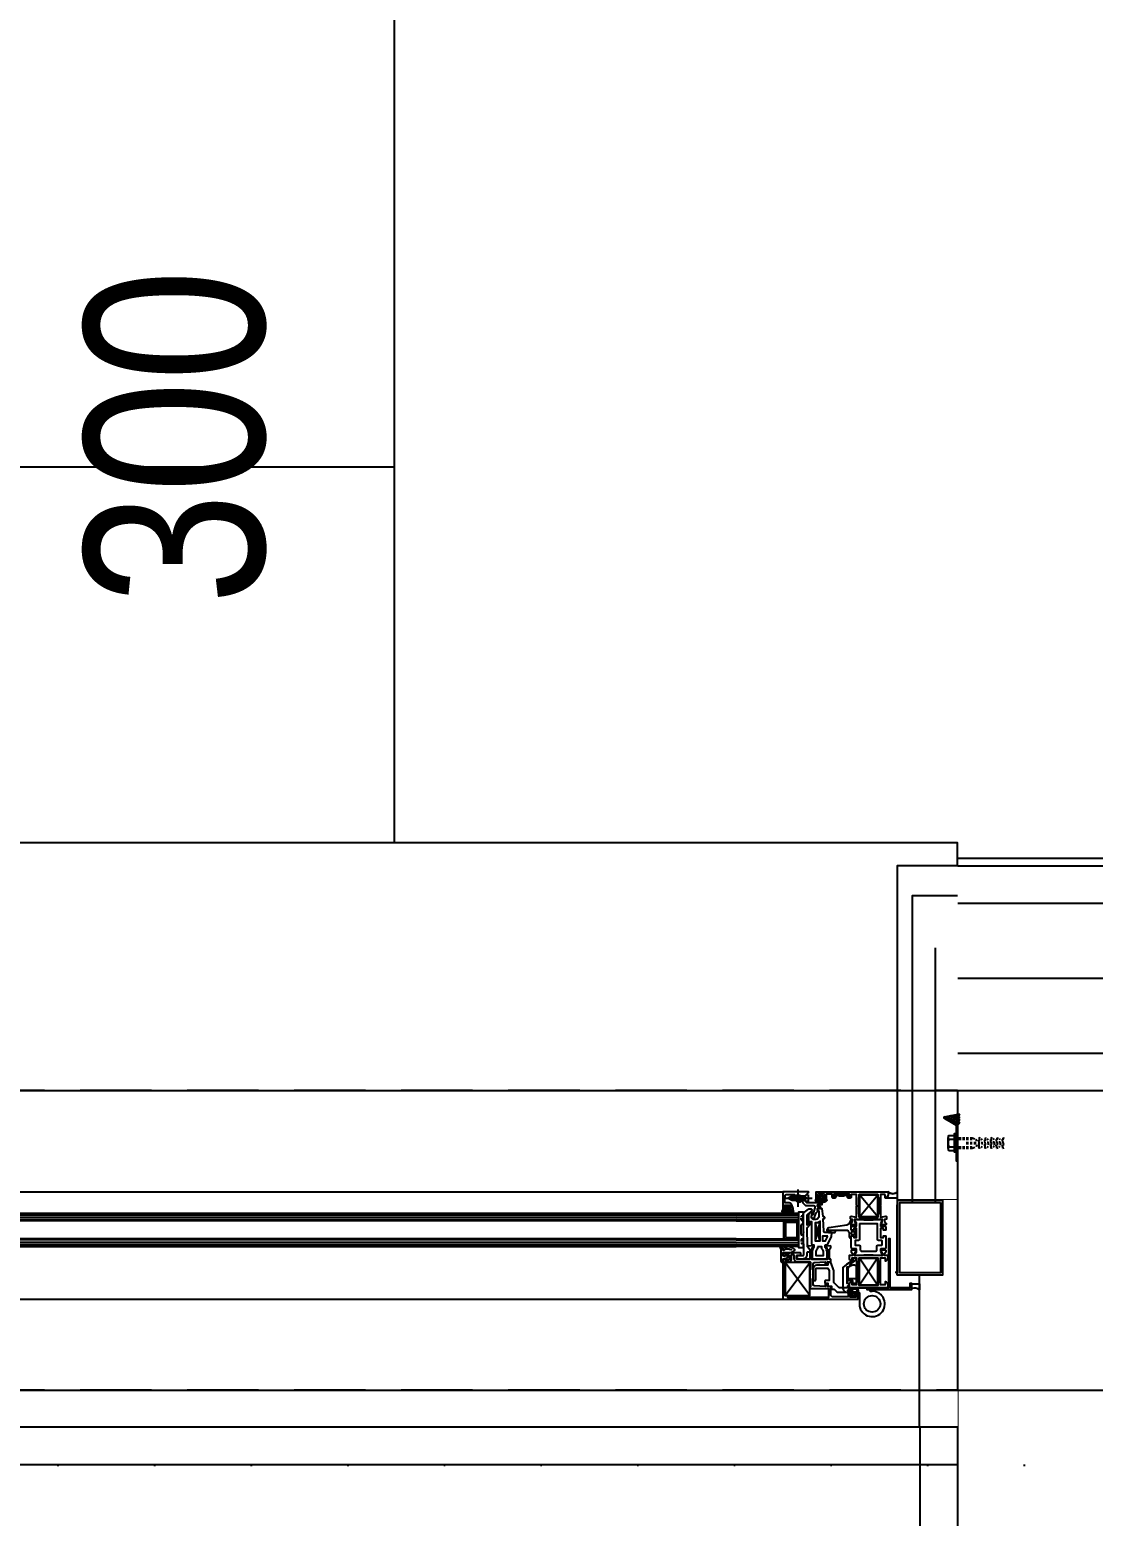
# Model space of a CAD drawing. Header units: inches. Extents: x 21 to 38546, y 13 to 15001.
# Drawn here: x 5509.8 to 5580.8, y 2553.7 to 2652.9 of the extents above; entities that cross this region are included whole.
import ezdxf
from ezdxf.enums import TextEntityAlignment as Align

# ---------------------------------------------------------------- set-up
doc = ezdxf.new("R2010")
doc.units = ezdxf.units.IN
doc.header["$MEASUREMENT"] = 0
doc.set_wipeout_variables(frame=1)
for name, pattern in [('ACANSTGB', [0.354331, 0.15748, -0.03937, 0.03937, -0.03937, 0.03937, -0.03937]), ('AM_ISO08W050', [18, 12, -1.5, 3, -1.5]), ('AM_ISO08W050x2', [9, 6, -0.75, 1.5, -0.75]), ('DOT', [6.35, 0, -6.35]), ('HIDDEN', [9.525, 6.35, -3.175]), ('IMPORT-HIDDEN2', [47.625, 31.75, -15.875])]:
    doc.linetypes.add(name, pattern=pattern)
for name, color, linetype, lineweight in [('Z_MİM_-KM-BEAM-RAY', 8, 'DOT', 25), ('Z_MİM_-KM-GLAZ', 8, 'Continuous', 25), ('Z_MİM_-KM-GLAZ-1', 8, 'Continuous', 25), ('Z_MİM_-KM-GLAZ-CURT', 8, 'Continuous', 25), ('Z_MİM_-KM-GLAZ-IDEN', 8, 'Continuous', 25), ('Z_MİM_-KM-IZO-THERMAL', 8, 'Continuous', 25), ('Z_MİM_-KM-IZO-THERMAL-ROCKWOOL', 8, 'BATTING', 25), ('Z_MİM_-KM-PAINT', 8, 'Continuous', 25), ('Z_MİM_-KM-PATTERN-00', 8, 'Continuous', 25), ('Z_MİM_-KM-PAVEMENT', 8, 'Continuous', 25), ('Z_MİM_-KM-RAY-1', 8, 'IMPORT-HIDDEN2', 25), ('Z_MİM_-KM-STRS', 8, 'Continuous', 25), ('Z_MİM_-KM-WALL', 8, 'Continuous', 25), ('Z_MİM_-KM-WALL-IZO-TERMAL', 8, 'Continuous', 25), ('Z_MİM_-KM-WALL-PL', 8, 'Continuous', 25), ('Z_MİM_-KM-WALL-PLASTER', 8, 'Continuous', 25), ('Z_MİM_1', 8, 'Continuous', 25), ('Z_MİM_Aksesuar', 8, 'Continuous', 25), ('Z_MİM_aksesuar_k', 8, 'Continuous', 25), ('Z_MİM_AM_4N', 8, 'Continuous', 25), ('Z_MİM_AM_7N', 8, 'AM_ISO08W050', 25), ('Z_MİM_AUDIT_D_040619093244-1', 8, 'Continuous', 25), ('Z_MİM_CELIK', 8, 'Continuous', 25), ('Z_MİM_fitiller_k', 8, 'Continuous', 25), ('Z_MİM_hatch_k', 8, 'Continuous', 25), ('Z_MİM_mennteşe_k', 8, 'Continuous', 25), ('Z_MİM_MYM_MEMBRAN_', 8, 'HIDDEN', 25), ('Z_MİM_PROFIL', 8, 'Continuous', 25), ('Z_MİM_yazı_numara_k', 8, 'Continuous', 25)]:
    doc.layers.add(name, color=color, linetype=linetype, lineweight=lineweight)
doc.layers.add('Z_MİM_-KM-WALL-TERMAL-PATTERN', color=8, linetype='BATTING', lineweight=25, plot=False)
doc.styles.add('STYLE1', font='arial.ttf', dxfattribs={"height": 1})
doc.linetypes.add('BATTING', pattern='A,0.00254,-2.54,[134,ltypeshp.shx,S=2.54,R=0,X=-2.54,Y=0],-5.08,[134,ltypeshp.shx,S=2.54,R=180,X=2.54,Y=0],-2.54', length=10.16254)

# ---------------------------------------------------------------- blocks, each defined once
blk = doc.blocks.new('TRETUVAR')
at = {"layer": 'Z_MİM_-KM-PATTERN-00'}
h = blk.add_hatch(dxfattribs=at)
h.set_pattern_fill('AR-B816', color=256, scale=0.3, angle=90)
h.set_pattern_definition([(90, (21322.77, 490.03), (-60.96, 4e-15), []), (180, (21322.77, 490.03), (-60.96, -60.96), [60.96, -60.96])])
h.paths.add_polyline_path([(22632.772, 2700.032), (19252.772, 2700.032), (19252.772, 2750.032), (19097.772, 2750.032), (19097.772, 2610.032), (22542.772, 2610.032), (22542.772, 2080.13), (22697.772, 2080.13), (22697.772, 1460.13), (22542.772, 1460.13), (22542.772, 980.032), (21222.771, 980.032), (21222.771, 590.032), (20152.772, 590.032), (20152.772, 980.032), (19012.772, 980.032), (19012.775, 1635.031), (18722.771, 1635.031), (18722.772, 2610.032), (18807.772, 2610.032), (18807.772, 2750.032), (18632.772, 2750.032), (18632.771, 1545.031), (18922.774, 1545.031), (18922.771, 890.032), (19882.772, 890.032), (19882.772, 665.017), (20022.751, 665.033), (20022.77, 490.032), (21322.771, 490.032), (21322.771, 890.032), (22632.772, 890.032), (22632.772, 1220.13), (22797.772, 1220.13), (22797.772, 2180.13), (22632.772, 2180.13)])
h.paths.add_polyline_path([(19082.772, 2750.032), (18822.772, 2750.032), (18822.772, 2610.032), (19082.772, 2610.032)], flags=16)
at = {"layer": 'Z_MİM_-KM-PAVEMENT'}
blk.add_lwpolyline([(22542.772, 1460.13), (22542.772, 980.032), (21222.771, 980.032), (21222.771, 590.032), (20152.772, 590.032), (20152.772, 980.032), (19012.772, 980.032), (19012.775, 1635.031), (18722.771, 1635.031), (18722.772, 2610.032), (22542.772, 2610.032), (22542.772, 2080.13), (22697.772, 2080.13), (22697.772, 1460.13)], close=True, dxfattribs=at)
blk = doc.blocks.new('*U206')
at = {"layer": 'Z_MİM_AUDIT_D_040619093244-1'}
for points in [[(115.581, -3.175), (115.731, -3.175)], [(115.581, -3.275), (115.731, -3.275)], [(115.581, -3.5), (115.731, -3.5)], [(115.581, -3.55), (115.731, -3.55)], [(115.581, -3.775), (115.731, -3.775)], [(115.581, -3.875), (115.731, -3.875)], [(115.831, -3.175), (115.981, -3.175)], [(115.831, -3.275), (115.981, -3.275)], [(115.831, -3.5), (115.981, -3.5)], [(115.831, -3.55), (115.981, -3.55)], [(115.831, -3.775), (115.981, -3.775)], [(115.831, -3.875), (115.981, -3.875)], [(115.981, -3.175), (116.158, -3.246)], [(115.981, -3.875), (116.158, -3.804)], [(116.081, -3.5), (116.231, -3.5)], [(116.081, -3.55), (116.231, -3.55)], [(116.281, -3.4), (116.231, -3.275)], [(116.281, -3.65), (116.231, -3.775)], [(116.506, -3.2), (116.431, -3.175), (116.431, -3.394), (116.356, -3.397)], [(116.506, -3.85), (116.431, -3.875), (116.431, -3.656), (116.356, -3.653)], [(116.371, -3.494), (116.47, -3.49)], [(116.392, -3.557), (116.493, -3.561)], [(116.42, -3.492), (116.443, -3.559)], [(116.568, -3.487), (116.667, -3.483)], [(116.581, -3.225), (116.631, -3.313)], [(116.581, -3.825), (116.631, -3.738)], [(116.594, -3.564), (116.696, -3.568)], [(116.618, -3.485), (116.645, -3.566)], [(116.831, -3.377), (116.752, -3.38)], [(116.906, -3.85), (116.831, -3.875), (116.831, -3.673), (116.752, -3.67)], [(116.765, -3.479), (116.864, -3.476)], [(116.797, -3.572), (116.898, -3.576)], [(116.815, -3.477), (116.848, -3.574)], [(116.831, -3.175), (116.906, -3.2)], [(116.831, -3.175), (116.831, -3.377)], [(116.964, -3.472), (117.062, -3.468)], [(116.981, -3.225), (117.031, -3.313)], [(116.981, -3.825), (117.031, -3.738)], [(116.999, -3.579), (117.101, -3.583)], [(117.013, -3.47), (117.05, -3.581)], [(117.306, -3.2), (117.231, -3.175), (117.231, -3.36), (117.147, -3.363)], [(117.306, -3.85), (117.231, -3.875), (117.231, -3.69), (117.147, -3.687)], [(117.161, -3.465), (117.26, -3.461)], [(117.202, -3.587), (117.303, -3.591)], [(117.211, -3.463), (117.253, -3.589)], [(117.359, -3.457), (117.457, -3.454)], [(117.431, -3.313), (117.381, -3.225)], [(117.431, -3.738), (117.381, -3.825)], [(117.404, -3.594), (117.506, -3.598)], [(117.408, -3.456), (117.455, -3.596)], [(117.631, -3.343), (117.542, -3.347)], [(117.631, -3.707), (117.542, -3.703)], [(117.556, -3.45), (117.655, -3.446)], [(117.606, -3.448), (117.658, -3.604)], [(117.607, -3.602), (117.708, -3.606)], [(117.631, -3.175), (117.706, -3.2)], [(117.631, -3.175), (117.631, -3.343)], [(117.631, -3.875), (117.631, -3.707)], [(117.631, -3.875), (117.706, -3.85)], [(117.754, -3.443), (117.853, -3.439)], [(117.781, -3.225), (117.831, -3.313)], [(117.781, -3.825), (117.831, -3.738)], [(117.803, -3.441), (117.86, -3.611)], [(117.809, -3.609), (117.911, -3.613)], [(118.031, -3.326), (117.937, -3.33)], [(118.031, -3.724), (117.937, -3.72)], [(117.951, -3.435), (118.05, -3.432)], [(118.001, -3.434), (118.063, -3.619)], [(118.012, -3.617), (118.113, -3.621)], [(118.031, -3.175), (118.031, -3.326)], [(118.031, -3.175), (118.106, -3.2)], [(118.031, -3.875), (118.031, -3.724)], [(118.031, -3.875), (118.106, -3.85)]]:
    blk.add_lwpolyline(points, dxfattribs=at)
at = {"layer": 'Z_MİM_-KM-GLAZ-IDEN', "color": 7, "linetype": 'Continuous', "ltscale": 2, "style": 'STYLE1', "width": 0.8}
blk.add_text('300', height=12, rotation=90, dxfattribs=at).set_placement((68.714, 43.588), align=Align.CENTER)
blk.add_wipeout([(-15, 16.5), (115, 16.5), (115, -25), (-15, -25)])
at = {"layer": 'Z_MİM_Aksesuar'}
h = blk.add_hatch(dxfattribs=at)
h.set_pattern_fill('ANSI37', color=256, angle=360, style=0)
h.set_pattern_definition([(315, (-221.59067, -29.11996), (-0.088388348, -0.088388348), []), (225, (-221.59067, -29.11996), (-0.088388348, 0.088388348), [])])
h.paths.add_polyline_path([(114.134, -1.77), (115, -2.27), (115.152, -2.27), (115.152, -1.578)])
at = {"layer": 'Z_MİM_PROFIL'}
h = blk.add_hatch(dxfattribs=at)
h.set_pattern_fill('ANSI37', color=256, scale=0.2, angle=180, style=0)
h.set_pattern_definition([(135, (-2571.23092, -9711.436882), (0.01767766953, 0.01767766953), []), (45, (-2571.23092, -9711.436882), (0.01767766953, -0.01767766953), [])])
h.paths.add_polyline_path([(115, -2.27), (114.134, -1.77), (114.084, -1.856), (114.9, -2.328), (114.9, -4.719), (115, -4.719)])
at = {"layer": 'Z_MİM_yazı_numara_k'}
h = blk.add_hatch(dxfattribs=at)
h.set_pattern_fill('LINE', color=256, scale=0.0375, angle=225, style=0)
h.set_pattern_definition([(225, (27.935894, -4.7030263), (0.00331456304, -0.00331456304), [])])
edge = h.paths.add_edge_path()
edge.add_arc((103.387, -7.761), 0.0271, 0, 360)
h = blk.add_hatch(dxfattribs=at)
h.set_pattern_fill('LINE', color=256, scale=0.0375, angle=225, style=0)
h.set_pattern_definition([(225, (32.228905, -3.975557), (0.00331456304, -0.00331456304), [])])
edge = h.paths.add_edge_path()
edge.add_arc((107.68, -7.034), 0.0271, 0, 360)
h = blk.add_hatch(dxfattribs=at)
h.set_pattern_fill('LINE', color=256, scale=0.0375, angle=225, style=0)
h.set_pattern_definition([(225, (30.215724, -6.508092), (0.00331456304, -0.00331456304), [])])
edge = h.paths.add_edge_path()
edge.add_arc((105.667, -9.566), 0.0271, 0, 360)
for p, q in [((103.951, -7.069), (103.691, -7.214)), ((103.951, -7.359), (103.691, -7.214)), ((104.821, -7.069), (103.951, -7.069)), ((104.821, -7.359), (103.951, -7.359)), ((104.203, -7.189), (104.203, -7.24)), ((104.203, -7.189), (104.338, -7.189)), ((104.203, -7.24), (104.338, -7.24)), ((104.338, -7.054), (104.389, -7.054)), ((104.338, -7.189), (104.338, -7.054)), ((104.338, -7.374), (104.338, -7.24)), ((104.338, -7.374), (104.389, -7.374)), ((104.389, -7.189), (104.389, -7.054)), ((104.389, -7.189), (104.523, -7.189)), ((104.389, -7.24), (104.523, -7.24)), ((104.389, -7.374), (104.389, -7.24)), ((104.523, -7.189), (104.523, -7.24)), ((104.821, -7.069), (104.901, -6.989)), ((104.821, -7.069), (104.821, -7.359)), ((104.821, -7.359), (104.901, -7.439)), ((105.021, -6.989), (104.901, -6.989)), ((105.021, -7.439), (104.901, -7.439)), ((104.937, -7.214), (105.021, -7.189)), ((104.937, -7.214), (105.021, -7.24)), ((105.021, -6.989), (105.021, -7.439)), ((104.551, -9.614), (104.551, -9.014)), ((104.701, -8.964), (104.601, -8.964)), ((104.701, -9.664), (104.601, -9.664))]:
    blk.add_line(p, q)
at = {"linetype": 'ACANSTGB', "ltscale": 0.01}
for p, q in [((104.551, -8.629), (104.551, -8.449)), ((104.701, -8.399), (104.601, -8.399)), ((104.701, -8.679), (104.601, -8.679)), ((104.551, -9.999), (104.551, -10.179)), ((104.701, -9.949), (104.601, -9.949)), ((104.701, -10.229), (104.601, -10.229))]:
    blk.add_line(p, q, dxfattribs=at)
for points in [[(107.408, -6.979), (107.458, -6.939), (107.558, -6.939), (107.608, -6.979), (107.758, -6.979), (107.758, -7.079), (107.608, -7.079), (107.558, -7.039), (107.458, -7.039), (107.408, -7.079), (107.108, -7.079), (107.058, -7.039), (106.958, -7.039), (106.908, -7.079), (106.758, -7.079), (106.758, -6.979), (106.908, -6.979), (106.958, -6.939), (107.058, -6.939), (107.108, -6.979)], [(108.428, -7.154), (108.398, -7.154), (108.398, -8.274), (108.428, -8.274), (108.428, -8.474), (109.058, -8.474), (109.688, -8.474), (109.688, -8.274), (109.718, -8.274), (109.718, -7.154), (109.688, -7.154), (109.688, -6.954), (109.058, -6.954), (108.428, -6.954)]]:
    blk.add_lwpolyline(points, close=True)
for points in [[(110.352, -6.79, -0.198912), (110.358, -6.804), (110.358, -6.986, -0.342804), (110.207, -7.179), (110.997, -7.179), (110.997, -6.777, -0.384351)], [(108.188, -11.034, -0.414214), (108.148, -10.994), (108.148, -10.966, -0.131652), (108.152, -10.951), (108.207, -10.854), (108.242, -10.795, 0.131652), (108.258, -10.735), (108.258, -10.614, 0.414214), (108.238, -10.594), (108.008, -10.594, -0.414214), (107.908, -10.494), (107.908, -9.75, -0.236068), (107.928, -9.714), (108.048, -9.714, -0.414214), (108.068, -9.734), (108.068, -9.834), (108.258, -9.834), (108.258, -9.534), (108.258, -9.234), (108.068, -9.234), (108.068, -9.334, -0.414214), (108.048, -9.354), (107.928, -9.354, -0.414214), (107.908, -9.334), (107.908, -9.174, -0.414214), (108.008, -9.074), (108.238, -9.074, 0.414214), (108.258, -9.054), (108.258, -8.934, 0.131652), (108.242, -8.874), (108.207, -8.814), (108.152, -8.718, -0.131652), (108.148, -8.703), (108.148, -8.674, -0.414214), (108.188, -8.634), (108.728, -8.634), (108.758, -8.664), (109.358, -8.664), (109.388, -8.634), (109.928, -8.634, -0.414214), (109.968, -8.674), (109.968, -8.703, -0.131652), (109.964, -8.718), (109.908, -8.814), (109.874, -8.874, 0.131652), (109.858, -8.934), (109.858, -9.054, 0.414214), (109.878, -9.074), (110.108, -9.074, -0.414214), (110.208, -9.174), (110.208, -9.334, -0.414214), (110.188, -9.354), (110.068, -9.354, -0.414214), (110.048, -9.334), (110.048, -9.234), (109.858, -9.234), (109.858, -9.534), (109.858, -9.834), (110.048, -9.834), (110.048, -9.734, -0.414214), (110.068, -9.714), (110.188, -9.714, -0.236068), (110.208, -9.75), (110.208, -10.494, -0.414214), (110.108, -10.594), (109.878, -10.594, 0.414214), (109.858, -10.614), (109.858, -10.735, 0.131652), (109.874, -10.795), (109.908, -10.854), (109.964, -10.951, -0.131652), (109.968, -10.966), (109.968, -10.994, -0.414214), (109.928, -11.034), (109.388, -11.034), (109.358, -11.004), (108.758, -11.004), (108.728, -11.034)], [(108.408, -10.344, -0.414214), (108.508, -10.444), (108.508, -10.654, 0.414214), (108.608, -10.754), (109.508, -10.754, 0.414214), (109.608, -10.654), (109.608, -10.444, -0.414214), (109.708, -10.344), (109.938, -10.344, 0.414214), (109.958, -10.324), (109.958, -10.054, 0.414214), (109.938, -10.034), (109.758, -10.034, -0.414214), (109.658, -9.934), (109.658, -8.934, 0.414214), (109.638, -8.914), (108.478, -8.914, 0.414214), (108.458, -8.934), (108.458, -9.934, -0.414214), (108.358, -10.034), (108.178, -10.034, 0.414214), (108.158, -10.054), (108.158, -10.324, 0.414214), (108.178, -10.344)]]:
    blk.add_lwpolyline(points, format="xyb", close=True)
for points in [[(110.164, -7.179), (110.997, -7.179)], [(104.701, -9.664), (104.701, -10.514), (104.401, -10.514), (104.401, -8.114), (104.701, -8.114), (104.701, -8.964)], [(111.946, -12.929), (112.455, -12.929)], [(111.946, -13.235), (111.946, -12.929)]]:
    blk.add_lwpolyline(points)
blk.add_lwpolyline([(111.946, -12.929), (112.455, -12.929), (112.455, -13.331, 0.291534), (111.946, -13.235, 0.291534)], format="xyb")
blk.add_circle((104.363, -7.214), 0.225)
for centre, radius, start, end in [((110.667, -6.426), 0.482, 229.08382, 313.63903), ((104.601, -9.014), 0.05, 90, 180), ((104.601, -9.614), 0.05, 180, 270), ((112.125, -13.683), 0.482, 46.36097, 111.83185)]:
    blk.add_arc(centre, radius, start, end)
for centre, start, end in [((104.601, -8.449), 90, 180), ((104.601, -8.629), 180, 270), ((104.601, -9.999), 90, 180), ((104.601, -10.179), 180, 270)]:
    blk.add_arc(centre, 0.05, start, end, dxfattribs=at)
at = {"layer": 'Z_MİM_-KM-GLAZ-1'}
for p, q in [((-3.356, -6.784), (103.428, -6.784)), ((-3.428, -13.954), (103.428, -13.954))]:
    blk.add_line(p, q, dxfattribs=at)
at = {"layer": 'Z_MİM_-KM-GLAZ-CURT'}
for points in [[(115, 15), (115, 16.5), (-15, 16.5), (-15, 15)], [(115, -22.5), (115, -25), (-15, -25), (-15, -22.5)]]:
    blk.add_lwpolyline(points, dxfattribs=at)
at = {"layer": 'Z_MİM_-KM-RAY-1', "ltscale": 0.15}
for points in [[(-15, 0), (115, 0)], [(-15, -20), (115, -20)]]:
    blk.add_lwpolyline(points, dxfattribs=at)
at = {"layer": 'Z_MİM_-KM-WALL'}
blk.add_lwpolyline([(115, 0), (115, -20)], dxfattribs=at)
at = {"layer": 'Z_MİM_-KM-WALL-IZO-TERMAL', "ltscale": 1.5}
blk.add_lwpolyline([(112, -7.5), (112, 13), (115, 13)], dxfattribs=at)
at = {"layer": 'Z_MİM_-KM-WALL-PLASTER', "ltscale": 1.5}
for points in [[(111, -7.5), (111, 15), (115, 15)], [(115, -22.5), (112.458, -22.5), (112.458, -12.35)]]:
    blk.add_lwpolyline(points, dxfattribs=at)
at = {"layer": 'Z_MİM_-KM-WALL-TERMAL-PATTERN', "ltscale": 0.13}
blk.add_line((113.5, 9.5), (113.5, -7.5), dxfattribs=at)
at = {"layer": 'Z_MİM_1'}
for p, q in [((110.352, -12.873), (110.385, -12.851)), ((110.952, -12.169), (110.823, -12.169))]:
    blk.add_line(p, q, dxfattribs=at)
at = {"layer": 'Z_MİM_Aksesuar'}
blk.add_line((114.134, -1.77), (115.152, -1.578), dxfattribs=at)
at = {"layer": 'Z_MİM_aksesuar_k'}
for p, q in [((108.448, -8.454), (109.668, -6.974)), ((109.668, -8.454), (108.448, -6.974)), ((109.668, -8.454), (108.448, -6.974)), ((108.448, -8.454), (109.668, -6.974)), ((100.228, -8.224), (-4.401, -8.224)), ((-4.401, -8.224), (100.228, -8.224)), ((100.228, -8.333), (-4.401, -8.333)), ((100.228, -8.491), (-4.401, -8.491)), ((100.228, -8.65), (-4.401, -8.65)), ((100.228, -8.709), (-4.401, -8.709)), ((100.228, -8.724), (-4.401, -8.724)), ((100.228, -8.224), (104.401, -8.224)), ((104.401, -8.224), (100.228, -8.224)), ((100.228, -8.333), (104.401, -8.333)), ((100.228, -8.491), (104.401, -8.491)), ((100.228, -8.65), (104.401, -8.65)), ((100.228, -8.709), (104.401, -8.709)), ((100.228, -8.724), (104.401, -8.724)), ((103.405, -9.924), (103.405, -8.724)), ((104.401, -10.424), (104.401, -8.224)), ((105.808, -10.054), (105.508, -8.854)), ((105.508, -10.054), (105.808, -8.854)), ((100.228, -9.924), (-4.401, -9.924)), ((100.228, -9.94), (-4.401, -9.94)), ((100.228, -9.999), (-4.401, -9.999)), ((100.228, -10.157), (-4.401, -10.157)), ((100.228, -10.316), (-4.401, -10.316)), ((-4.401, -10.424), (100.228, -10.424)), ((100.228, -9.924), (104.401, -9.924)), ((100.228, -9.94), (104.401, -9.94)), ((100.228, -9.999), (104.401, -9.999)), ((100.228, -10.157), (104.401, -10.157)), ((100.228, -10.316), (104.401, -10.316)), ((104.401, -10.424), (100.228, -10.424)), ((105.132, -13.701), (103.502, -11.501)), ((103.502, -13.701), (105.132, -11.501)), ((109.658, -11.214), (108.458, -13.014)), ((109.658, -13.014), (108.458, -11.214))]:
    blk.add_line(p, q, dxfattribs=at)
for points in [[(109.668, -8.454), (108.448, -8.454), (108.448, -6.974), (109.668, -6.974)], [(108.448, -8.454), (109.668, -8.454), (109.668, -6.974), (108.448, -6.974)], [(103.405, -9.924), (104.401, -9.924), (104.401, -8.724), (103.405, -8.724)], [(103.505, -9.824), (104.301, -9.824), (104.301, -8.824), (103.505, -8.824)], [(105.808, -8.854), (105.508, -8.854), (105.508, -10.054), (105.808, -10.054)], [(103.502, -13.701), (105.132, -13.701), (105.132, -11.501), (103.502, -11.501)], [(109.658, -11.214), (109.658, -13.014), (108.458, -13.014), (108.458, -11.214)]]:
    blk.add_lwpolyline(points, close=True, dxfattribs=at)
at = {"layer": 'Z_MİM_AM_4N'}
for p, q in [((103.886, -7.105), (104.821, -7.105)), ((103.886, -7.105), (103.886, -7.323)), ((103.886, -7.323), (104.821, -7.323))]:
    blk.add_line(p, q, dxfattribs=at)
at = {"layer": 'Z_MİM_AM_7N', "linetype": 'AM_ISO08W050x2'}
for p, q in [((104.363, -7.789), (104.363, -6.639)), ((103.391, -7.214), (105.291, -7.214)), ((104.938, -7.214), (103.788, -7.214))]:
    blk.add_line(p, q, dxfattribs=at)
at = {"layer": 'Z_MİM_AUDIT_D_040619093244-1'}
for p, q in [((114.369, -3.9), (114.369, -3.15)), ((114.419, -3.025), (114.769, -3.025)), ((114.419, -3.275), (114.769, -3.275)), ((114.419, -3.775), (114.769, -3.775)), ((114.419, -4.025), (114.769, -4.025))]:
    blk.add_line(p, q, dxfattribs=at)
blk.add_lwpolyline([(115, -2.27), (114.134, -1.77), (114.084, -1.856), (114.9, -2.328), (114.9, -4.719), (115, -4.719)], close=True, dxfattribs=at)
for points in [[(114.869, -2.925), (114.769, -2.925), (114.769, -4.125), (114.869, -4.125)], [(115.015, -3.175), (115.165, -3.175)], [(115.015, -3.275), (115.165, -3.275)], [(115.015, -3.775), (115.165, -3.775)], [(115.015, -3.875), (115.165, -3.875)], [(115.044, -3.175), (115.194, -3.175)], [(115.044, -3.275), (115.194, -3.275)], [(115.044, -3.775), (115.194, -3.775)], [(115.044, -3.875), (115.194, -3.875)], [(115.081, -3.175), (115.231, -3.175)], [(115.081, -3.275), (115.231, -3.275)], [(115.081, -3.775), (115.231, -3.775)], [(115.081, -3.875), (115.231, -3.875)], [(115.331, -3.175), (115.481, -3.175)], [(115.331, -3.275), (115.481, -3.275)], [(115.331, -3.775), (115.481, -3.775)], [(115.331, -3.875), (115.481, -3.875)]]:
    blk.add_lwpolyline(points, dxfattribs=at)
for centre, radius, start, end in [((114.55, -3.15), 0.181, 136.39718, 223.60282), ((115.019, -3.525), 0.65, 157.38014, 202.61986), ((114.55, -3.9), 0.181, 136.39718, 223.60282)]:
    blk.add_arc(centre, radius, start, end, dxfattribs=at)
at = {"layer": 'Z_MİM_CELIK', "linetype": 'Continuous'}
blk.add_lwpolyline([(114, -7.35), (114, -12.35), (111, -12.35), (111, -7.35), (114, -7.35)], dxfattribs=at)
blk.add_lwpolyline([(113.85, -7.5), (113.85, -12.2), (111.15, -12.2), (111.15, -7.5)], close=True, dxfattribs=at)
at = {"layer": 'Z_MİM_fitiller_k'}
for points in [[(103.541, -7.954), (103.541, -7.864), (103.501, -7.864, -0.715976), (103.489, -7.828), (103.606, -7.739, -0.165518), (103.618, -7.734), (103.715, -7.734, -0.165518), (103.727, -7.739), (103.843, -7.828, -0.715976), (103.831, -7.864), (103.791, -7.864), (103.791, -7.954, 0.414214), (103.811, -7.974), (103.991, -7.974, -0.414214), (104.011, -7.994, -0.423058), (103.961, -8.044), (103.8, -8.044, -0.196262), (103.781, -8.041, 0.661044), (103.789, -8.055, -0.148078), (103.818, -8.052, -0.000634), (103.818, -8.052), (104.014, -8.041, -0.770223), (104.041, -8.103), (103.948, -8.159), (103.726, -8.232), (103.434, -8.23), (103.309, -8.128, -0.218314), (103.292, -8.09), (103.341, -7.994, -0.414214), (103.361, -7.974), (103.521, -7.974, 0.414214)], [(103.639, -7.803, -0.292354), (103.693, -7.803), (103.722, -7.822, -0.255859), (103.731, -7.839), (103.731, -7.954, -0.414214), (103.711, -7.974), (103.621, -7.974, -0.414214), (103.601, -7.954), (103.601, -7.839, -0.255859), (103.61, -7.822)], [(105.763, -7.217), (105.763, -7.127), (105.723, -7.127, -0.715976), (105.711, -7.091), (105.827, -7.001, -0.165518), (105.839, -6.997), (105.936, -6.997, -0.165518), (105.948, -7.001), (106.065, -7.091, -0.715976), (106.053, -7.127), (106.013, -7.127), (106.013, -7.217, 0.414214), (106.033, -7.237), (106.213, -7.237, -0.414214), (106.233, -7.257, -0.414214), (106.183, -7.307), (106.007, -7.303, 0.117448), (105.991, -7.307, 0.400605), (106.01, -7.315, 0.053856), (106.039, -7.314, -0.000634), (106.04, -7.314), (106.236, -7.304, -0.770223), (106.262, -7.366), (106.183, -7.449), (105.961, -7.523), (105.668, -7.521), (105.544, -7.418, -0.218314), (105.526, -7.38), (105.563, -7.257, -0.414214), (105.583, -7.237), (105.743, -7.237, 0.414214)], [(106.188, -7.358), (106.143, -7.384), (105.949, -7.453), (105.713, -7.451, -0.177462), (105.681, -7.439), (105.664, -7.425, 0.076022), (105.596, -7.386, -0.346278), (105.585, -7.362, 0.000523), (105.585, -7.362, 0.025659), (105.596, -7.351), (105.633, -7.307), (105.813, -7.307, 0.196262), (105.848, -7.293, -0.664495), (105.882, -7.307), (105.882, -7.328, 0.376032), (105.929, -7.335), (106.15, -7.345, 0.219372), (106.171, -7.339, -1.523096)], [(105.861, -7.066, -0.292354), (105.915, -7.066), (105.944, -7.084, -0.255859), (105.953, -7.101), (105.953, -7.217, -0.414214), (105.933, -7.237), (105.843, -7.237, -0.414214), (105.823, -7.217), (105.823, -7.101, -0.255859), (105.832, -7.084)], [(103.966, -8.093), (103.915, -8.101), (103.715, -8.162), (103.478, -8.16, -0.177462), (103.446, -8.148), (103.43, -8.134, 0.203511), (103.363, -8.103, -0.732657), (103.357, -8.095, -0.410363), (103.364, -8.09, -0.416483), (103.372, -8.087), (103.411, -8.044), (103.592, -8.044, 0.196262), (103.627, -8.03, -0.664495), (103.661, -8.044), (103.669, -8.058, 0.219093), (103.743, -8.078), (103.906, -8.076, 0.13878), (103.965, -8.071, -1.356329)], [(106.779, -9.377), (106.589, -9.357), (106.414, -9.375, -1.05449), (106.408, -9.316), (106.589, -9.334, 0.026186), (106.61, -9.336), (107.558, -9.336, -0.414214), (107.758, -9.536), (107.758, -9.765, 0.414214), (107.858, -9.865), (107.888, -9.865, 0.414214), (107.908, -9.845), (107.908, -9.735, -0.414214), (107.928, -9.715), (108.088, -9.715), (108.088, -9.766, 0.612814), (108.119, -9.783), (108.203, -9.712, 0.219402), (108.238, -9.636), (108.238, -9.433, 0.219402), (108.203, -9.357), (108.119, -9.286, 0.612814), (108.088, -9.302), (108.088, -9.353), (107.928, -9.353, -0.414214), (107.908, -9.333), (107.908, -8.858, -0.175452), (107.931, -8.794), (107.973, -8.743, 0.175452), (107.978, -8.73), (107.978, -8.656, 0.414214), (107.958, -8.636), (107.943, -8.636, 0.293333), (107.852, -8.694), (107.761, -8.893, -0.252372), (107.609, -9.007), (106.407, -9.192, 0.938467), (106.432, -9.504), (106.779, -9.504, 1)], [(108.14, -9.512), (108.14, -9.512, 0.414213), (108.075, -9.447), (107.963, -9.447, 0.414214), (107.898, -9.512), (107.898, -9.556, 0.414213), (107.963, -9.621), (108.075, -9.621, 0.414214), (108.14, -9.556)], [(103.208, -11.414, 0.414214), (103.268, -11.474), (103.308, -11.474, 0.414214), (103.328, -11.454), (103.328, -11.274), (103.482, -11.274, 0.131652), (103.492, -11.272), (103.655, -11.178, 0.604052), (103.65, -11.072), (103.527, -11.013, 0.442426), (103.499, -11.024), (103.477, -11.087, -0.440011), (103.449, -11.098), (103.339, -11.047, -0.291473), (103.328, -11.029), (103.328, -10.874, -0.414214), (103.348, -10.854), (103.774, -10.854, 0.046127), (103.793, -10.853, 0.130851), (104.113, -10.7, 0.464272), (104.113, -10.608), (103.979, -10.532, 0.11389), (103.678, -10.44), (103.481, -10.426, 0.916331), (103.469, -10.505), (103.885, -10.629, -2.027799), (103.881, -10.649), (103.674, -10.612, 0.109518), (103.588, -10.616), (103.496, -10.64, 0.136845), (103.404, -10.695, -0.776158), (103.353, -10.667, 0.177279), (103.341, -10.53), (103.201, -10.427, 0.088217), (103.195, -10.424), (103.184, -10.424, 0.033998), (103.182, -10.425), (103.144, -10.442, 0.452425), (103.135, -10.47), (103.208, -10.59)], [(108.154, -13.574), (108.154, -13.665), (108.194, -13.665, -0.715976), (108.206, -13.701), (108.09, -13.79, -0.165518), (108.077, -13.794), (107.981, -13.794, -0.165518), (107.968, -13.79), (107.852, -13.701, -0.715976), (107.864, -13.665), (107.904, -13.665), (107.904, -13.574, 0.414214), (107.884, -13.554), (107.704, -13.554, -0.414214), (107.684, -13.534, -0.414214), (107.734, -13.484), (107.895, -13.484, -0.196262), (107.93, -13.499, 1.871962), (107.936, -13.466, -0.148078), (107.908, -13.469, -0.000634), (107.907, -13.469), (107.712, -13.432, -0.594487), (107.685, -13.349), (107.764, -13.265), (107.956, -13.199), (108.248, -13.201), (108.337, -13.277, -0.218314), (108.354, -13.315), (108.354, -13.534, -0.414214), (108.334, -13.554), (108.174, -13.554, 0.414214)], [(107.751, -13.352), (107.803, -13.326), (107.968, -13.269), (108.204, -13.271, -0.177462), (108.236, -13.283), (108.253, -13.297, 0.175046), (108.284, -13.309, -0.629806), (108.295, -13.334, 0.000523), (108.296, -13.334, 0.175045), (108.284, -13.366), (108.284, -13.484), (108.103, -13.484, 0.196262), (108.068, -13.499, -0.664495), (108.034, -13.484), (108.034, -13.463, 0.360529), (107.994, -13.414), (107.795, -13.377, 0.267949), (107.776, -13.383, -1.211391)], [(108.056, -13.725, -0.292354), (108.002, -13.725), (107.973, -13.707, -0.255859), (107.964, -13.69), (107.964, -13.574, -0.414214), (107.984, -13.554), (108.074, -13.554, -0.414214), (108.094, -13.574), (108.094, -13.69, -0.255859), (108.085, -13.707)]]:
    blk.add_lwpolyline(points, format="xyb", close=True, dxfattribs=at)
at = {"layer": 'Z_MİM_hatch_k'}
blk.add_lwpolyline([(104.948, -10.974, -0.419335), (104.658, -11.269), (104.398, -11.269, -1), (104.398, -11.029), (104.688, -11.029, 0.419335), (104.738, -10.979), (104.712, -9.499, -0.198912), (104.718, -9.485), (104.733, -9.469), (104.717, -9.454, -0.198912), (104.711, -9.44), (104.692, -8.351, -0.226277), (104.785, -8.148), (105.041, -7.933, -0.176327), (105.105, -7.909), (105.167, -7.909, -0.700208), (105.232, -8.086), (104.939, -8.332, 0.226277), (104.932, -8.347), (104.943, -8.974, 0.661886), (104.977, -8.988), (105.078, -8.887, -1), (105.163, -8.972), (104.953, -9.182, 0.203452), (104.947, -9.197), (104.968, -10.421, 0.170958), (104.973, -10.434), (105.116, -10.605, -0.175452), (105.128, -10.637), (105.128, -10.769, -0.414214), (105.078, -10.819), (104.968, -10.819, 0.414214), (104.948, -10.839), (104.948, -10.989)], format="xyb", dxfattribs=at)
for points in [[(105.389, -10.324, -0.388879), (105.408, -10.344), (105.408, -10.482, -0.175046), (105.403, -10.495, 0.175046), (105.288, -10.814), (105.288, -11.184, 0.414214), (105.388, -11.284), (106.188, -11.284, 0.414214), (106.288, -11.184), (106.288, -10.814, 0.175046), (106.172, -10.495, -0.175046), (106.168, -10.482), (106.168, -10.344, -0.388879), (106.186, -10.324), (106.303, -10.314, 0.267949), (106.344, -10.286), (106.59, -9.758), (106.606, -9.526, 0.434812), (106.586, -9.504), (106.168, -9.504, -0.414214), (106.068, -9.404), (106.039, -8.587, -0.450467), (106.059, -8.564), (106.089, -8.564, 0.791418), (106.112, -8.47), (106.029, -8.428, -0.251345), (106.018, -8.413), (105.958, -7.922, 0.378866), (105.938, -7.904), (105.708, -7.904, 0.414214), (105.658, -7.954), (105.658, -8.004, 0.414214), (105.708, -8.054), (105.728, -8.054, -0.414214), (105.748, -8.074), (105.748, -8.407, -0.052578), (105.745, -8.428, -0.641753), (105.268, -8.535, -0.163753), (105.248, -8.474), (105.248, -8.436, -0.07045), (105.25, -8.422), (105.319, -8.181, 0.810647), (105.216, -8.126), (105.071, -8.298, 0.176327), (105.048, -8.362), (105.048, -8.832, 0.198912), (105.062, -8.867), (105.114, -8.919, 0.668179), (105.148, -8.904), (105.148, -8.764), (105.248, -8.764), (105.248, -10.266, 0.388879), (105.293, -10.316)], [(105.645, -8.854), (105.488, -8.854), (105.488, -10.054), (105.828, -10.054), (105.828, -8.746, -0.105295)], [(103.328, -11.294), (103.328, -13.854, 0.414214), (103.428, -13.954), (108.338, -13.954, 0.414214), (108.358, -13.934), (108.358, -13.554), (108.221, -13.554, 0.312902), (108.174, -13.587), (108.159, -13.627, 0.523343), (108.178, -13.654), (108.238, -13.654, -0.414214), (108.258, -13.674), (108.258, -13.764, -0.414214), (108.208, -13.814), (107.848, -13.814, -0.414214), (107.798, -13.764), (107.798, -13.674, -0.414214), (107.818, -13.654), (107.878, -13.654, 0.523343), (107.896, -13.627), (107.881, -13.587, 0.312902), (107.834, -13.554), (107.698, -13.554), (107.698, -13.774, -0.414214), (107.678, -13.794), (106.664, -13.794, -0.200592), (106.635, -13.782), (106.548, -13.694), (106.548, -13.124, 0.414214), (106.528, -13.104), (106.308, -13.104), (106.308, -12.904), (106.158, -12.904), (106.158, -13.104), (105.451, -13.06, -0.396047), (105.358, -12.96), (105.358, -12.314), (105.328, -12.284), (105.358, -12.254), (105.358, -11.608, -0.396047), (105.451, -11.509), (106.158, -11.464), (106.158, -11.664), (106.308, -11.664), (106.308, -11.464), (106.528, -11.464, 0.414214), (106.548, -11.444), (106.548, -11.304, 0.414214), (106.528, -11.284), (106.448, -11.284), (106.448, -10.614), (106.541, -10.503, 0.175452), (106.548, -10.484), (106.548, -10.424, 0.440011), (106.515, -10.395), (106.275, -10.416, 0.176327), (106.262, -10.421), (106.223, -10.46, 0.573146), (106.232, -10.494), (106.261, -10.501), (106.318, -10.714), (106.318, -11.274, -0.843039), (106.259, -11.284), (105.316, -11.284, -0.843039), (105.258, -11.274), (105.258, -10.714), (105.315, -10.501), (105.343, -10.494, 0.573146), (105.352, -10.46), (105.313, -10.421, 0.176327), (105.301, -10.416), (105.06, -10.395, 0.440011), (105.028, -10.424), (105.028, -10.484, 0.175452), (105.035, -10.503), (105.128, -10.614), (105.128, -11.284), (104.298, -11.284, -0.414214), (104.248, -11.234), (104.248, -11.064, -0.414214), (104.298, -11.014), (104.498, -11.014, 0.414214), (104.548, -10.964), (104.548, -10.904, 0.414214), (104.498, -10.854), (103.428, -10.854, 0.414214), (103.328, -10.954), (103.328, -11.007, 0.267949), (103.338, -11.024), (103.438, -11.082, 0.57735), (103.468, -11.064), (103.468, -10.994), (103.728, -10.994, -0.414214), (103.748, -11.014), (103.748, -11.304, -0.414214), (103.728, -11.324), (103.468, -11.324), (103.468, -11.294, 0.414214), (103.448, -11.274), (103.348, -11.274, 0.414214)], [(105.648, -10.454), (105.648, -10.546, -0.213422), (105.614, -10.621, 0.213422), (105.528, -10.814), (105.528, -11.044), (106.048, -11.044), (106.048, -10.814, 0.213422), (105.961, -10.621, -0.213422), (105.928, -10.546), (105.928, -10.454)], [(103.888, -11.304, -0.414214), (103.728, -11.464), (103.468, -11.464), (103.468, -13.714), (103.648, -13.714), (103.648, -13.814), (106.408, -13.814), (106.408, -13.254), (105.208, -13.254), (105.158, -13.254), (105.158, -13.104), (105.208, -13.104), (105.208, -12.624), (105.158, -12.584), (105.158, -11.984), (105.208, -11.944), (105.208, -11.514, 0.414214), (105.158, -11.464), (104.298, -11.464, -0.414214), (104.088, -11.254), (104.088, -11.014, 0.414214), (104.068, -10.994), (103.888, -10.994)], [(105.208, -11.514, 0.414214), (105.158, -11.464), (104.298, -11.464, -0.414214), (104.088, -11.254), (104.088, -11.014, 0.414214), (104.068, -10.994), (103.888, -10.994), (103.888, -11.304, -0.414214), (103.728, -11.464), (103.468, -11.464), (103.468, -13.714), (103.648, -13.714), (103.648, -13.814), (106.408, -13.814), (106.408, -13.254), (105.208, -13.254), (105.158, -13.254), (105.158, -13.104), (105.208, -13.104), (105.208, -12.624), (105.158, -12.584), (105.158, -11.984), (105.208, -11.944)], [(103.888, -11.304, -0.414214), (103.728, -11.464), (103.468, -11.464), (103.468, -13.714), (103.648, -13.714), (103.648, -13.814), (106.408, -13.814), (106.408, -13.254), (105.208, -13.254), (105.158, -13.254), (105.158, -13.104), (105.208, -13.104), (105.208, -12.624), (105.158, -12.584), (105.158, -11.984), (105.208, -11.944), (105.208, -11.514, 0.414214), (105.158, -11.464), (104.298, -11.464, -0.414214), (104.088, -11.254), (104.088, -11.014, 0.414214), (104.068, -10.994), (103.888, -10.994)]]:
    blk.add_lwpolyline(points, format="xyb", close=True, dxfattribs=at)
blk.add_lwpolyline([(106.331, -9.744), (105.978, -9.744), (105.978, -10.054), (106.187, -10.054)], close=True, dxfattribs=at)
at = {"layer": 'Z_MİM_mennteşe_k'}
blk.add_line((107.704, -12.566), (108.234, -12.566), dxfattribs=at)
for points in [[(106.738, -12.312), (106.708, -12.282), (106.738, -12.252), (106.738, -12.092, 0.087198), (106.72, -11.99), (106.558, -11.543, 0.339454), (106.509, -11.506), (106.388, -11.506, 0.414214), (106.338, -11.556), (106.338, -11.669, -0.414214), (106.318, -11.689), (105.588, -11.689, 0.414214), (105.358, -11.919), (105.358, -12.646, 0.414214), (105.408, -12.696), (105.488, -12.696, 0.414214), (105.538, -12.646), (105.538, -11.919, -0.414214), (105.588, -11.869), (106.283, -11.869, -0.315616), (106.377, -11.935), (106.42, -12.052, -0.087198), (106.438, -12.155), (106.438, -12.699), (106.188, -12.699, 0.414214), (106.138, -12.749), (106.138, -12.829, 0.414214), (106.188, -12.879), (106.338, -12.879), (106.338, -13.036, 0.414214), (106.388, -13.086), (106.578, -13.086), (106.578, -13.236, 0.414214), (106.628, -13.286), (106.754, -13.286, -0.198912), (106.789, -13.3), (106.945, -13.456, 0.198912), (107.016, -13.486), (108.398, -13.486, -0.414214), (108.448, -13.536), (108.448, -14.264, 2.414214), (109.298, -13.414), (109.171, -13.414), (109.171, -13.296, 0.414214), (109.071, -13.196), (107.15, -13.196, -0.198912), (107.079, -13.166), (106.767, -12.854, -0.198912), (106.738, -12.783)], [(109.171, -13.414), (109.298, -13.414), (109.171, -13.414), (109.171, -13.286, 0.414214), (109.071, -13.186), (107.694, -13.186, -0.414214), (107.664, -13.156), (107.664, -13.086, -0.414214), (107.694, -13.056), (107.764, -13.056), (107.764, -12.896), (107.624, -12.896), (107.624, -11.796), (107.695, -11.796, 0.155219), (107.741, -11.781), (107.794, -11.743, 0.243349), (107.828, -11.678), (107.828, -11.652, -0.24262), (107.849, -11.611), (108.211, -11.353, 0.212984), (108.231, -11.318), (108.231, -11.317, 0.414214), (108.151, -11.237), (107.999, -11.237), (107.999, -11.337, -0.26051), (107.972, -11.384), (107.581, -11.625), (107.344, -11.826), (107.344, -13.186, 0.414214), (107.644, -13.486), (108.398, -13.486, -0.414214), (108.448, -13.536), (108.448, -14.264, 2.414214), (109.298, -13.414)], [(108.234, -12.857, -0.414214), (108.184, -12.907), (108.051, -12.907, -0.414214), (108.001, -12.857), (108.001, -12.716), (107.704, -12.716), (107.704, -11.895, -0.233693), (107.743, -11.815), (107.891, -11.703, -0.164588), (108.012, -11.662), (108.124, -11.662, -0.414214), (108.234, -11.772)]]:
    blk.add_lwpolyline(points, format="xyb", close=True, dxfattribs=at)
blk.add_circle((109.298, -14.264), 0.55, dxfattribs=at)
blk.add_circle((109.298, -14.264), 0.55, dxfattribs=at)
blk.add_circle((109.298, -14.264), 0.55, dxfattribs=at)
at = {"layer": 'Z_MİM_MYM_MEMBRAN_', "ltscale": 20, "const_width": 0.08}
blk.add_lwpolyline([(110.923, -12.35), (110.942, -7.297), (110.942, -7.297), (115, -7.297), (115, 0), (115, 0)], dxfattribs=at)
at = {"layer": 'Z_MİM_PROFIL'}
blk.add_lwpolyline([(105.656, -7.654, -0.414243), (105.676, -7.634), (105.951, -7.634, 0.414214), (105.971, -7.614), (105.971, -7.534, 0.414214), (105.951, -7.514), (104.943, -7.514, -0.198912), (104.921, -7.506), (104.83, -7.414, -0.198912), (104.821, -7.393), (104.821, -7.236), (104.8, -7.214), (104.821, -7.193), (104.821, -7.055), (105.057, -6.819, 0.668179), (105.043, -6.784), (103.356, -6.784, 0.414214), (103.336, -6.804), (103.336, -7.974), (103.473, -7.974, 0.312902), (103.52, -7.942), (103.535, -7.901, 0.523343), (103.516, -7.874), (103.477, -7.874, -0.429634), (103.457, -7.853), (103.465, -7.683, -0.39896), (103.485, -7.664), (103.747, -7.664, -0.315299), (103.841, -7.73), (103.883, -7.848, -0.520567), (103.865, -7.874), (103.816, -7.874, 0.523343), (103.797, -7.901), (103.812, -7.942, 0.312902), (103.859, -7.974), (103.986, -7.974, 0.520567), (104.033, -7.907), (103.941, -7.656, 0.315299), (103.754, -7.524), (103.495, -7.524, -0.429634), (103.475, -7.503), (103.501, -7.012, -0.39896), (103.551, -6.964), (104.094, -6.964, -0.616747), (104.135, -7.044, 0.084286), (104.091, -7.129, 0.076003), (104.089, -7.144), (104.089, -7.194, 0.435803), (104.189, -7.302), (104.21, -7.302, 0.504927), (104.249, -7.25, -2.811597), (104.375, -7.334, 0.341999), (104.339, -7.367), (104.335, -7.39, 0.544205), (104.435, -7.48, 0.148354), (104.571, -7.395, -0.693564), (104.641, -7.421), (104.641, -7.438, 0.198912), (104.67, -7.509), (104.826, -7.665, 0.198942), (104.897, -7.694), (105.376, -7.694, -0.414217), (105.476, -7.794), (105.476, -7.817, -0.069924), (105.472, -7.844), (105.344, -8.292, -0.253074), (105.317, -8.32, 2.106031), (105.472, -8.423, -0.125416), (105.475, -8.403), (105.566, -8.19), (105.672, -8.083, 0.414214), (105.672, -8.055), (105.662, -8.045, -0.198912), (105.656, -8.031), (105.656, -7.904), (105.836, -7.904, 0.41418), (105.856, -7.884), (105.856, -7.804, 0.414214), (105.836, -7.784), (105.676, -7.784, -0.414214), (105.656, -7.764), (105.656, -7.653)], format="xyb", dxfattribs=at)
for points in [[(110.158, -6.954), (109.858, -6.954), (109.858, -7.684), (109.828, -7.714), (109.858, -7.744), (109.858, -8.45, 0.461006), (109.881, -8.469), (110.211, -8.417, -0.461006), (110.258, -8.457), (110.258, -8.578, -0.368919), (110.224, -8.618), (110.128, -8.633), (110.128, -8.764), (110.221, -8.876, -0.175452), (110.228, -8.895), (110.228, -8.954, -0.440011), (110.195, -8.984), (109.955, -8.963, -0.176327), (109.942, -8.957), (109.903, -8.918, -0.573146), (109.912, -8.885), (109.941, -8.878), (109.998, -8.664), (109.998, -8.644, 0.843039), (109.939, -8.634), (109.058, -8.634), (108.176, -8.634, 0.843039), (108.118, -8.644), (108.118, -8.664), (108.175, -8.878), (108.203, -8.885, -0.573146), (108.212, -8.918), (108.173, -8.957, -0.176327), (108.161, -8.963), (107.92, -8.984, -0.440011), (107.888, -8.954), (107.888, -8.895, -0.175452), (107.895, -8.876), (107.988, -8.764), (107.988, -8.633), (107.891, -8.618, -0.368919), (107.858, -8.578), (107.858, -8.457, -0.461006), (107.904, -8.417), (108.235, -8.469, 0.461006), (108.258, -8.45), (108.258, -7.744), (108.288, -7.714), (108.258, -7.684), (108.258, -6.954), (107.898, -6.954), (107.898, -7.144, -0.414214), (107.838, -7.204), (107.718, -7.204, -0.414214), (107.658, -7.144), (107.658, -7.104), (107.778, -7.104), (107.778, -6.934), (106.738, -6.934), (106.738, -7.104), (106.858, -7.104), (106.858, -7.144, -0.414214), (106.798, -7.204), (106.698, -7.204, -0.414214), (106.638, -7.144), (106.638, -6.944), (106.238, -6.944, 0.414214), (106.218, -6.964), (106.218, -7.234), (106.081, -7.234, -0.312902), (106.034, -7.202), (106.019, -7.161, -0.523343), (106.038, -7.134), (106.098, -7.134, 0.414214), (106.118, -7.114), (106.118, -6.974, 0.414214), (106.068, -6.924), (105.708, -6.924, 0.414214), (105.658, -6.974), (105.658, -7.114, 0.414214), (105.678, -7.134), (105.738, -7.134, -0.523343), (105.756, -7.161), (105.741, -7.202, -0.312902), (105.694, -7.234), (105.558, -7.234), (105.558, -6.804, -0.414214), (105.578, -6.784), (110.338, -6.784, -0.414214), (110.358, -6.804), (110.358, -6.986, -0.381966), (110.18, -7.184, -0.447214), (110.158, -7.164)], [(110.358, -12.983, 0.381966), (110.18, -12.785, 0.447214), (110.158, -12.804), (110.158, -12.984), (109.858, -12.984), (109.858, -12.114), (109.828, -12.084), (109.858, -12.054), (109.858, -11.184), (110.158, -11.184), (110.158, -11.364, 0.447214), (110.18, -11.384, 0.381966), (110.358, -11.186), (110.358, -11.034), (110.128, -11.034), (110.128, -10.904), (110.221, -10.793, 0.175452), (110.228, -10.774), (110.228, -10.714, 0.440011), (110.195, -10.685), (109.955, -10.706, 0.176327), (109.942, -10.711), (109.903, -10.75, 0.573146), (109.912, -10.784), (109.941, -10.791), (109.998, -11.004), (109.998, -11.024, -0.843039), (109.939, -11.034), (109.058, -11.034), (108.176, -11.034, -0.843039), (108.118, -11.024), (108.118, -11.004), (108.175, -10.791), (108.203, -10.784, 0.573146), (108.212, -10.75), (108.173, -10.711, 0.176327), (108.161, -10.706), (107.92, -10.685, 0.440011), (107.888, -10.714), (107.888, -10.774, 0.175452), (107.895, -10.793), (107.988, -10.904), (107.988, -11.034), (107.758, -11.034), (107.758, -11.186, 0.381966), (107.935, -11.384, 0.447214), (107.958, -11.364), (107.958, -11.184), (108.258, -11.184), (108.258, -12.054), (108.288, -12.084), (108.258, -12.114), (108.258, -12.984), (107.958, -12.984), (107.958, -12.804, 0.447214), (107.935, -12.785, 0.381966), (107.758, -12.983), (107.758, -13.164, 0.414214), (107.778, -13.184), (109.058, -13.184), (110.338, -13.184, 0.414214), (110.358, -13.164)]]:
    blk.add_lwpolyline(points, format="xyb", close=True, dxfattribs=at)
for points in [[(109.688, -8.474), (109.058, -8.474), (108.428, -8.474), (108.428, -8.274), (108.398, -8.274), (108.398, -7.154), (108.428, -7.154), (108.428, -6.954), (109.058, -6.954), (109.688, -6.954), (109.688, -7.154), (109.718, -7.154), (109.718, -8.274), (109.688, -8.274)], [(108.428, -8.474), (109.058, -8.474), (109.688, -8.474), (109.688, -8.274), (109.718, -8.274), (109.718, -7.154), (109.688, -7.154), (109.688, -6.954), (109.058, -6.954), (108.428, -6.954), (108.428, -7.154), (108.398, -7.154), (108.398, -8.274), (108.428, -8.274)], [(108.944, -13.184), (108.944, -13.304), (111.944, -13.304), (111.944, -12.904), (111.824, -12.904), (111.824, -13.184), (110.504, -13.184), (110.504, -9.923), (110.384, -9.923), (110.384, -13.184)], [(109.688, -11.394), (109.718, -11.394), (109.718, -12.834), (109.688, -12.834), (109.688, -13.034), (109.058, -13.034), (108.428, -13.034), (108.428, -12.834), (108.398, -12.834), (108.398, -11.394), (108.428, -11.394), (108.428, -11.194), (109.058, -11.194), (109.688, -11.194)]]:
    blk.add_lwpolyline(points, close=True, dxfattribs=at)
at = {"layer": 'Z_MİM_yazı_numara_k'}
for centre in [(103.387, -7.761), (107.68, -7.034), (105.667, -9.566)]:
    blk.add_circle(centre, 0.0271, dxfattribs=at)
blk = doc.blocks.new('-KM_Kiriş İzi_ZK')
at = {"layer": 'Z_MİM_-KM-BEAM-RAY'}
for p, q in [((1980, 1600.001), (2679.999, 1600.001)), ((1980, 1575.001), (2679.999, 1575.001))]:
    blk.add_line(p, q, dxfattribs=at)

msp = doc.modelspace()

# ---------------------------------------------------------------- linework, layer by layer
at = {"layer": 'Z_MİM_-KM-IZO-THERMAL'}
msp.add_lwpolyline([(4654.257, 1293.058), (4654.257, 969.583), (3319.258, 969.583), (3319.258, 1624.583), (3029.258, 1624.583), (3029.258, 2594.584), (6844.258, 2594.584), (6844.258, 969.583), (5329.257, 969.583), (5329.257, 1293.058)], dxfattribs=at)
at = {"layer": 'Z_MİM_-KM-IZO-THERMAL-ROCKWOOL', "ltscale": 0.45}
msp.add_lwpolyline([(4649.257, 1293.058), (4649.257, 974.583), (3324.258, 974.583), (3324.258, 1629.583), (3034.258, 1629.583), (3034.258, 2589.584), (6839.258, 2589.584), (6839.258, 974.583), (5334.257, 974.583), (5334.257, 1293.058)], dxfattribs=at)
at = {"layer": 'Z_MİM_-KM-PAINT'}
msp.add_lwpolyline([(4657.257, 1293.058), (4657.257, 966.583), (3316.258, 966.583), (3316.258, 1621.583), (3026.258, 1621.583), (3026.258, 2597.584), (6847.258, 2597.584), (6847.258, 966.583), (5326.257, 966.583), (5326.257, 1293.058)], dxfattribs=at)
at = {"layer": 'Z_MİM_-KM-WALL'}
msp.add_line((5571.757, 2562.084), (5571.757, 1877.084), dxfattribs=at)
at = {"layer": 'Z_MİM_-KM-WALL-PLASTER'}
for points in [[(4656.757, 1293.058), (4656.757, 967.083), (3316.758, 967.083), (3316.758, 1622.083), (3026.758, 1622.083), (3026.758, 2597.084), (6846.758, 2597.084), (6846.758, 967.083), (5326.757, 967.083), (5326.757, 1293.058)], [(4644.257, 1293.058), (4644.257, 979.583), (3329.258, 979.583), (3329.258, 1634.583), (3039.258, 1634.583), (3039.258, 2584.584), (6834.258, 2584.584), (6834.258, 979.583), (5339.257, 979.583), (5339.257, 1293.058)]]:
    msp.add_lwpolyline(points, dxfattribs=at)

# ---------------------------------------------------------------- block references
at = {"layer": 'Z_MİM_-KM-STRS'}
msp.add_blockref('TRETUVAR', (-15696.014, -12.949), dxfattribs=at)

# ---------------------------------------------------------------- next in the draw order: block references
at = {"layer": 'Z_MİM_-KM-GLAZ', "ltscale": 1.5}
msp.add_blockref('*U206', (5456.756, 2582.11), dxfattribs=at)

# ---------------------------------------------------------------- next in the draw order: linework, layer by layer
at = {"layer": 'Z_MİM_-KM-WALL-PL'}
for points in [[(4641.757, 982.083), (3331.758, 982.083), (3331.758, 1637.083), (3041.758, 1637.083), (3041.758, 2582.084), (6831.758, 2582.084), (6831.758, 982.083), (5341.758, 982.083)], [(5311.757, 2562.084), (6011.756, 2562.084)]]:
    msp.add_lwpolyline(points, dxfattribs=at)
at = {"layer": 'Z_MİM_-KM-WALL-PLASTER'}
msp.add_lwpolyline([(6814.258, 1859.584), (5339.258, 1859.583), (5339.258, 1944.584), (5359.257, 1944.582), (5359.257, 1879.583), (5569.257, 1879.583), (5569.257, 2559.61), (5444.256, 2559.61), (5444.256, 2089.583), (5284.258, 2089.583), (5284.257, 2554.583), (4699.257, 2554.583), (4699.257, 2089.583), (4644.258, 2089.583), (4644.258, 1859.583), (3041.758, 1859.583)], dxfattribs=at)

# ---------------------------------------------------------------- next in the draw order: block references
at = {"layer": 'Z_MİM_-KM-BEAM-RAY'}
msp.add_blockref('-KM_Kiriş İzi_ZK', (3331.714, 982.083), dxfattribs=at)

doc.saveas('drawing.dxf')
